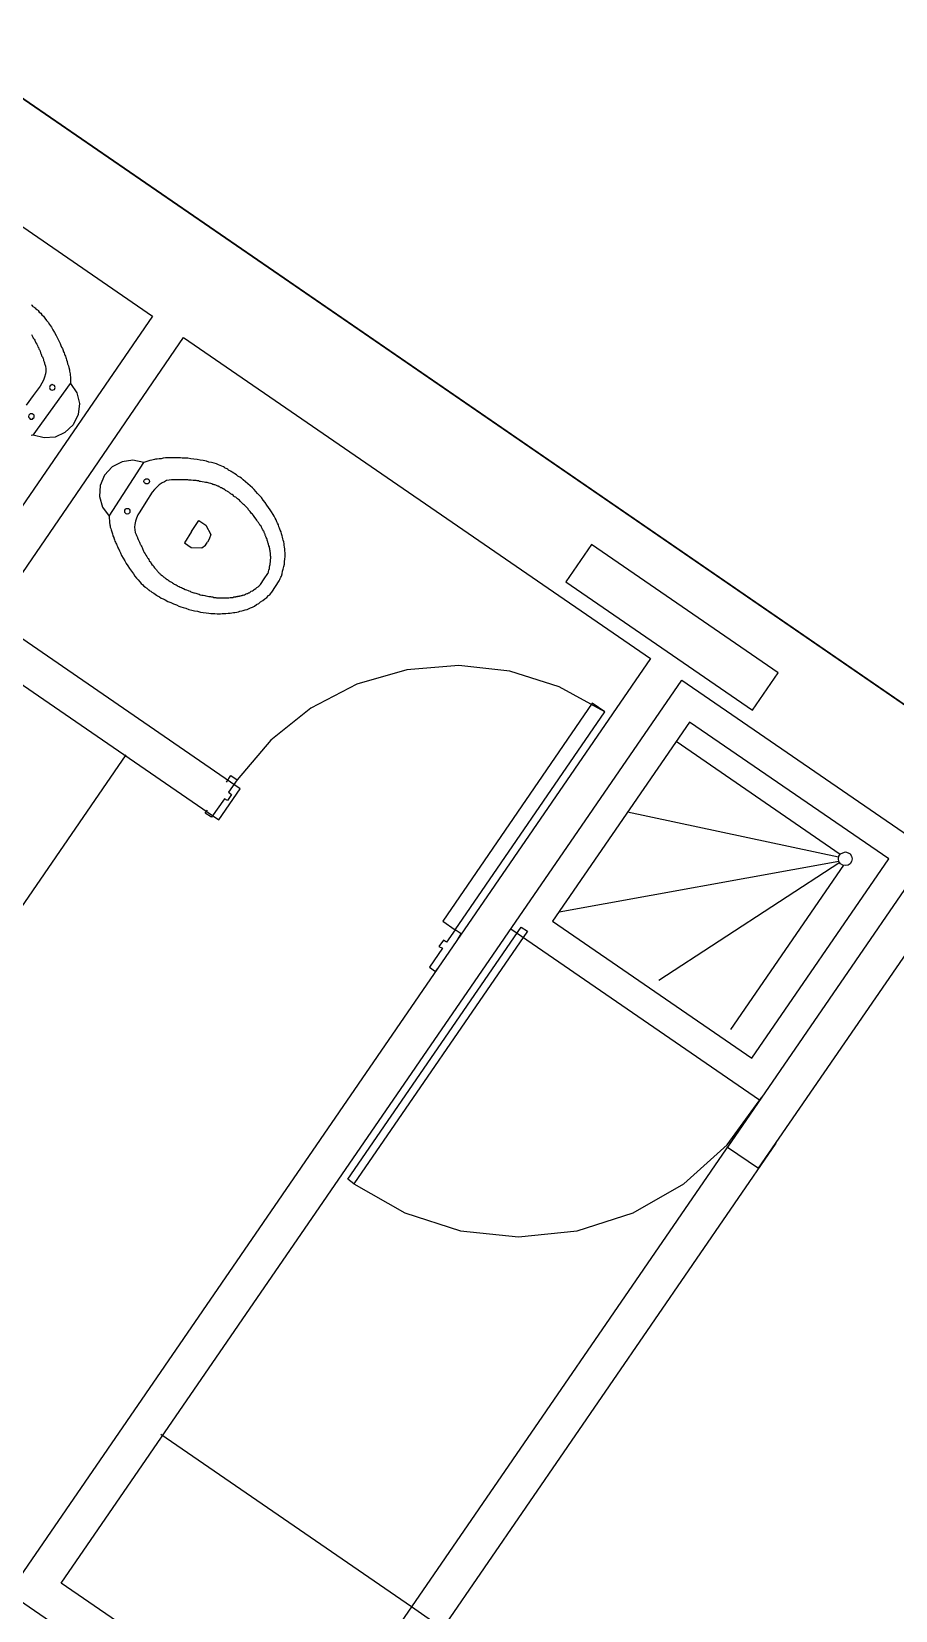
# Model space of a CAD drawing. Header units: metres. Extents: x 2 to 323, y -2 to 254.
# Drawn here: x 105.739 to 108.026, y 178.673 to 182.853 of the extents above; entities that cross this region are included whole.
import ezdxf

# ---------------------------------------------------------------- set-up
doc = ezdxf.new("R2010")
doc.units = ezdxf.units.M
doc.layers.add('REFERENCIA', color=7, linetype='Continuous')

msp = doc.modelspace()

# ---------------------------------------------------------------- linework, layer by layer
at = {"layer": 'REFERENCIA'}
for p, q in [((105.744, 181.784), (105.843, 181.921)), ((105.945, 181.57), (106.037, 181.712)), ((106.163, 181.529), (106.182, 181.558)), ((106.163, 181.529), (106.144, 181.499)), ((107.88, 180.674), (107.446, 180.973)), ((107.88, 180.674), (107.446, 180.973)), ((107.88, 180.674), (107.446, 180.973)), ((105.989, 180.938), (105.251, 179.864)), ((107.876, 180.667), (107.317, 180.786)), ((107.876, 180.667), (107.317, 180.786)), ((107.876, 180.667), (107.317, 180.786)), ((107.877, 180.656), (107.136, 180.522)), ((107.877, 180.656), (107.136, 180.522)), ((107.877, 180.656), (107.136, 180.522)), ((107.879, 180.653), (107.4, 180.341)), ((107.879, 180.653), (107.4, 180.341)), ((107.879, 180.653), (107.4, 180.341)), ((107.889, 180.646), (107.59, 180.211)), ((107.889, 180.646), (107.59, 180.211)), ((107.889, 180.646), (107.59, 180.211)), ((107.667, 180.024), (107.008, 180.477)), ((107.667, 180.024), (107.008, 180.477)), ((107.667, 180.024), (107.008, 180.477)), ((107.627, 179.966), (106.745, 178.683)), ((107.627, 179.966), (106.745, 178.683)), ((107.627, 179.966), (106.745, 178.683)), ((107.71, 179.91), (106.827, 178.626)), ((107.71, 179.91), (106.827, 178.626)), ((107.71, 179.91), (106.827, 178.626)), ((106.745, 178.683), (106.082, 179.139)), ((106.745, 178.683), (106.082, 179.139)), ((106.745, 178.683), (106.082, 179.139))]:
    msp.add_line(p, q, dxfattribs=at)
for points in [[(92.522, 191.745), (110.273, 179.543), (106.958, 174.72), (89.207, 186.923), (92.522, 191.745)], [(92.522, 191.745), (110.273, 179.543), (106.958, 174.72), (89.207, 186.923), (92.522, 191.745)], [(105.787, 181.91), (105.788, 181.908), (105.789, 181.905), (105.791, 181.904), (105.794, 181.903), (105.797, 181.904), (105.8, 181.905), (105.801, 181.908), (105.802, 181.91), (105.801, 181.913), (105.8, 181.916), (105.797, 181.917), (105.794, 181.918), (105.791, 181.917), (105.789, 181.916), (105.788, 181.913), (105.787, 181.91)], [(105.731, 181.834), (105.732, 181.831), (105.734, 181.829), (105.736, 181.827), (105.739, 181.827), (105.742, 181.827), (105.744, 181.829), (105.746, 181.831), (105.746, 181.834), (105.746, 181.837), (105.744, 181.839), (105.742, 181.841), (105.739, 181.841), (105.736, 181.841), (105.734, 181.839), (105.732, 181.837), (105.731, 181.834)], [(106.021, 181.511), (106.022, 181.508), (106.023, 181.506), (106.024, 181.503), (106.025, 181.501), (106.025, 181.501), (106.025, 181.501), (106.025, 181.501), (106.025, 181.501), (106.025, 181.5), (106.025, 181.5), (106.025, 181.5), (106.025, 181.5), (106.026, 181.499), (106.026, 181.499), (106.026, 181.498), (106.026, 181.498), (106.027, 181.497), (106.027, 181.496), (106.027, 181.496), (106.028, 181.495), (106.029, 181.493), (106.03, 181.491), (106.031, 181.489), (106.032, 181.487), (106.033, 181.484), (106.034, 181.482), (106.035, 181.48), (106.036, 181.477), (106.038, 181.474), (106.04, 181.47), (106.042, 181.467), (106.045, 181.463), (106.046, 181.46), (106.048, 181.458), (106.05, 181.455), (106.051, 181.452), (106.054, 181.449), (106.056, 181.445), (106.058, 181.442), (106.061, 181.439), (106.063, 181.436), (106.065, 181.433), (106.067, 181.431), (106.07, 181.428), (106.071, 181.426), (106.072, 181.425), (106.074, 181.423), (106.075, 181.422), (106.076, 181.42), (106.078, 181.419), (106.079, 181.417), (106.081, 181.416), (106.082, 181.415), (106.083, 181.414), (106.084, 181.414), (106.084, 181.413), (106.086, 181.412), (106.087, 181.411), (106.088, 181.41), (106.089, 181.409), (106.09, 181.408), (106.091, 181.408), (106.091, 181.408), (106.092, 181.407), (106.092, 181.407), (106.093, 181.406), (106.093, 181.406), (106.094, 181.405), (106.094, 181.405), (106.094, 181.405), (106.094, 181.405), (106.095, 181.405), (106.095, 181.405), (106.095, 181.405), (106.095, 181.405), (106.096, 181.404), (106.096, 181.404), (106.097, 181.403), (106.098, 181.402), (106.099, 181.402), (106.1, 181.401), (106.102, 181.4), (106.103, 181.399), (106.104, 181.399), (106.106, 181.397), (106.108, 181.396), (106.11, 181.395), (106.112, 181.394), (106.113, 181.393), (106.115, 181.392), (106.116, 181.391), (106.117, 181.39), (106.12, 181.389), (106.122, 181.388), (106.125, 181.386), (106.127, 181.385), (106.13, 181.384), (106.133, 181.382), (106.136, 181.381), (106.139, 181.379), (106.142, 181.378), (106.146, 181.376), (106.15, 181.375), (106.154, 181.373), (106.156, 181.372), (106.159, 181.371), (106.161, 181.37), (106.164, 181.369), (106.166, 181.368), (106.169, 181.367), (106.171, 181.367), (106.174, 181.366), (106.177, 181.365), (106.18, 181.364), (106.183, 181.363), (106.186, 181.362), (106.19, 181.361), (106.194, 181.361), (106.198, 181.36), (106.201, 181.359), (106.205, 181.358), (106.209, 181.357), (106.213, 181.357), (106.216, 181.356), (106.219, 181.356), (106.222, 181.355), (106.224, 181.355), (106.227, 181.355), (106.229, 181.354), (106.232, 181.354), (106.234, 181.354), (106.236, 181.354), (106.238, 181.354), (106.24, 181.354), (106.241, 181.354), (106.243, 181.354), (106.245, 181.354), (106.247, 181.354), (106.248, 181.354), (106.25, 181.354), (106.252, 181.354), (106.254, 181.354), (106.256, 181.354), (106.258, 181.354), (106.26, 181.354), (106.262, 181.354), (106.265, 181.355), (106.267, 181.355), (106.269, 181.355), (106.271, 181.355), (106.273, 181.355), (106.275, 181.356), (106.277, 181.356), (106.278, 181.356), (106.28, 181.356), (106.281, 181.357), (106.283, 181.357), (106.285, 181.357), (106.286, 181.358), (106.288, 181.358), (106.29, 181.358), (106.291, 181.359), (106.293, 181.359), (106.295, 181.36), (106.297, 181.36), (106.298, 181.361), (106.3, 181.361), (106.302, 181.362), (106.303, 181.362), (106.304, 181.362), (106.306, 181.363), (106.307, 181.363), (106.308, 181.364), (106.31, 181.365), (106.312, 181.365), (106.313, 181.366), (106.314, 181.367), (106.316, 181.367), (106.317, 181.368), (106.318, 181.369), (106.321, 181.371), (106.324, 181.372), (106.327, 181.374), (106.329, 181.376), (106.333, 181.378), (106.336, 181.381), (106.339, 181.383), (106.343, 181.386), (106.344, 181.386), (106.344, 181.387), (106.345, 181.388), (106.346, 181.389), (106.355, 181.404), (106.365, 181.418), (106.366, 181.419), (106.366, 181.42), (106.367, 181.422), (106.367, 181.423), (106.368, 181.427), (106.369, 181.431), (106.369, 181.435), (106.37, 181.439), (106.371, 181.442), (106.371, 181.445), (106.372, 181.449), (106.372, 181.452), (106.372, 181.453), (106.372, 181.455), (106.372, 181.456), (106.373, 181.458), (106.373, 181.459), (106.373, 181.461), (106.373, 181.463), (106.372, 181.464), (106.372, 181.466), (106.372, 181.467), (106.372, 181.468), (106.372, 181.469), (106.372, 181.471), (106.372, 181.473), (106.371, 181.475), (106.371, 181.477), (106.371, 181.479), (106.37, 181.48), (106.37, 181.482), (106.37, 181.484), (106.369, 181.485), (106.369, 181.487), (106.369, 181.489), (106.368, 181.491), (106.368, 181.492), (106.367, 181.494), (106.367, 181.495), (106.367, 181.496), (106.366, 181.498), (106.365, 181.5), (106.365, 181.502), (106.364, 181.504), (106.363, 181.506), (106.363, 181.509), (106.362, 181.511), (106.361, 181.513), (106.36, 181.515), (106.36, 181.517), (106.359, 181.518), (106.358, 181.52), (106.358, 181.522), (106.357, 181.523), (106.356, 181.525), (106.355, 181.527), (106.355, 181.528), (106.354, 181.53), (106.353, 181.531), (106.353, 181.533), (106.351, 181.535), (106.35, 181.537), (106.349, 181.539), (106.348, 181.541), (106.347, 181.543), (106.345, 181.545), (106.344, 181.548), (106.342, 181.55), (106.34, 181.553), (106.338, 181.556), (106.336, 181.559), (106.334, 181.562), (106.331, 181.566), (106.329, 181.569), (106.327, 181.572), (106.324, 181.575), (106.322, 181.577), (106.32, 181.58), (106.318, 181.582), (106.316, 181.585), (106.314, 181.587), (106.313, 181.589), (106.311, 181.591), (106.309, 181.593), (106.307, 181.595), (106.305, 181.597), (106.303, 181.599), (106.301, 181.601), (106.298, 181.603), (106.295, 181.606), (106.293, 181.609), (106.29, 181.612), (106.287, 181.614), (106.285, 181.616), (106.282, 181.618), (106.28, 181.62), (106.277, 181.621), (106.275, 181.623), (106.273, 181.625), (106.271, 181.627), (106.27, 181.627), (106.268, 181.628), (106.267, 181.629), (106.266, 181.63), (106.264, 181.631), (106.262, 181.633), (106.26, 181.634), (106.258, 181.635), (106.257, 181.636), (106.255, 181.637), (106.254, 181.638), (106.253, 181.638), (106.252, 181.639), (106.251, 181.64), (106.25, 181.64), (106.249, 181.641), (106.249, 181.641), (106.249, 181.641), (106.248, 181.641), (106.248, 181.641), (106.248, 181.641), (106.248, 181.642), (106.248, 181.642), (106.248, 181.642), (106.247, 181.642), (106.246, 181.642), (106.246, 181.643), (106.245, 181.643), (106.245, 181.643), (106.244, 181.644), (106.243, 181.644), (106.243, 181.645), (106.241, 181.645), (106.24, 181.646), (106.238, 181.647), (106.237, 181.647), (106.236, 181.648), (106.235, 181.648), (106.234, 181.649), (106.233, 181.649), (106.231, 181.65), (106.229, 181.651), (106.227, 181.652), (106.225, 181.653), (106.223, 181.653), (106.221, 181.654), (106.219, 181.654), (106.217, 181.655), (106.214, 181.656), (106.21, 181.657), (106.207, 181.658), (106.204, 181.659), (106.2, 181.659), (106.196, 181.66), (106.191, 181.661), (106.187, 181.662), (106.184, 181.662), (106.181, 181.663), (106.178, 181.663), (106.175, 181.664), (106.171, 181.664), (106.167, 181.664), (106.162, 181.665), (106.158, 181.665), (106.156, 181.665), (106.153, 181.666), (106.151, 181.666), (106.148, 181.666), (106.146, 181.666), (106.143, 181.666), (106.141, 181.666), (106.138, 181.666), (106.138, 181.666), (106.137, 181.666), (106.137, 181.666), (106.136, 181.666), (106.135, 181.666), (106.135, 181.666), (106.134, 181.666), (106.134, 181.666), (106.133, 181.666), (106.133, 181.666), (106.133, 181.666), (106.133, 181.666), (106.133, 181.666), (106.133, 181.666), (106.132, 181.666), (106.132, 181.666), (106.13, 181.666), (106.127, 181.666), (106.124, 181.666), (106.122, 181.666), (106.121, 181.666), (106.12, 181.666), (106.12, 181.666), (106.119, 181.666), (106.117, 181.666), (106.115, 181.666), (106.113, 181.666), (106.11, 181.666), (106.104, 181.665), (106.097, 181.664), (106.091, 181.661), (106.085, 181.658), (106.077, 181.653), (106.071, 181.647), (106.065, 181.64), (106.059, 181.633), (106.042, 181.607), (106.026, 181.581), (106.021, 181.573), (106.017, 181.565), (106.015, 181.557), (106.013, 181.548), (106.012, 181.541), (106.013, 181.534), (106.014, 181.527), (106.016, 181.521), (106.017, 181.519), (106.018, 181.517), (106.019, 181.515), (106.02, 181.513), (106.02, 181.512), (106.02, 181.512), (106.02, 181.511), (106.021, 181.511)], [(106.052, 181.662), (106.051, 181.659), (106.05, 181.657), (106.047, 181.655), (106.044, 181.655), (106.042, 181.655), (106.039, 181.657), (106.038, 181.659), (106.037, 181.662), (106.038, 181.665), (106.039, 181.667), (106.042, 181.669), (106.044, 181.669), (106.047, 181.669), (106.05, 181.667), (106.051, 181.665), (106.052, 181.662)], [(106, 181.583), (106, 181.58), (105.998, 181.578), (105.996, 181.576), (105.993, 181.575), (105.99, 181.576), (105.988, 181.578), (105.986, 181.58), (105.986, 181.583), (105.986, 181.586), (105.988, 181.588), (105.99, 181.59), (105.993, 181.59), (105.996, 181.59), (105.998, 181.588), (106, 181.586), (106, 181.583)], [(107.648, 181.056), (107.716, 181.155), (107.222, 181.495), (107.154, 181.396), (107.648, 181.056)], [(107.648, 181.056), (107.716, 181.155), (107.222, 181.495), (107.154, 181.396), (107.648, 181.056)], [(106.861, 180.475), (107.257, 181.052), (107.224, 181.075), (106.828, 180.498), (106.861, 180.475)], [(106.861, 180.475), (107.257, 181.052), (107.224, 181.075), (106.828, 180.498), (106.861, 180.475)], [(106.861, 180.475), (107.257, 181.052), (107.224, 181.075), (106.828, 180.498), (106.861, 180.475)], [(108.009, 180.663), (107.481, 181.025), (107.119, 180.498), (107.646, 180.135), (108.009, 180.663)], [(108.009, 180.663), (107.481, 181.025), (107.119, 180.498), (107.646, 180.135), (108.009, 180.663)], [(108.009, 180.663), (107.481, 181.025), (107.119, 180.498), (107.646, 180.135), (108.009, 180.663)], [(107.912, 180.663), (107.91, 180.656), (107.907, 180.65), (107.901, 180.646), (107.894, 180.645), (107.887, 180.646), (107.881, 180.65), (107.877, 180.656), (107.876, 180.663), (107.877, 180.67), (107.881, 180.676), (107.887, 180.679), (107.894, 180.681), (107.901, 180.679), (107.907, 180.676), (107.91, 180.67), (107.912, 180.663)], [(107.912, 180.663), (107.91, 180.656), (107.907, 180.65), (107.901, 180.646), (107.894, 180.645), (107.887, 180.646), (107.881, 180.65), (107.877, 180.656), (107.876, 180.663), (107.877, 180.67), (107.881, 180.676), (107.887, 180.679), (107.894, 180.681), (107.901, 180.679), (107.907, 180.676), (107.91, 180.67), (107.912, 180.663)], [(107.912, 180.663), (107.91, 180.656), (107.907, 180.65), (107.901, 180.646), (107.894, 180.645), (107.887, 180.646), (107.881, 180.65), (107.877, 180.656), (107.876, 180.663), (107.877, 180.67), (107.881, 180.676), (107.887, 180.679), (107.894, 180.681), (107.901, 180.679), (107.907, 180.676), (107.91, 180.67), (107.912, 180.663)], [(106.577, 179.815), (107.036, 180.482), (107.052, 180.471), (106.593, 179.803), (106.577, 179.815)], [(106.577, 179.815), (107.036, 180.482), (107.052, 180.471), (106.593, 179.803), (106.577, 179.815)], [(106.577, 179.815), (107.036, 180.482), (107.052, 180.471), (106.593, 179.803), (106.577, 179.815)]]:
    msp.add_lwpolyline(points, close=True, dxfattribs=at)
for points in [[(107.713, 176.031), (107.812, 175.963), (110.273, 179.543), (94.851, 190.145), (94.681, 189.898), (99.953, 186.274)], [(107.713, 176.031), (107.812, 175.963), (110.273, 179.543), (94.851, 190.145), (94.681, 189.898), (99.953, 186.274)], [(107.713, 176.031), (107.812, 175.963), (110.273, 179.543), (94.851, 190.145), (94.681, 189.898), (99.953, 186.274)], [(104.989, 182.836), (106.06, 182.099), (105.284, 180.97), (104.213, 181.707), (104.238, 181.744), (104.155, 181.8), (102.701, 179.685), (102.784, 179.628), (104.156, 181.625), (105.227, 180.888), (104.417, 179.709), (104.12, 179.913), (104.063, 179.831), (104.978, 179.202), (105.035, 179.284), (104.499, 179.652), (105.576, 181.219), (106.235, 180.766), (106.292, 180.848), (105.633, 181.301)], [(104.989, 182.836), (106.06, 182.099), (105.284, 180.97), (104.213, 181.707), (104.238, 181.744), (104.155, 181.8), (102.701, 179.685), (102.784, 179.628), (104.156, 181.625), (105.227, 180.888), (104.417, 179.709), (104.12, 179.913), (104.063, 179.831), (104.978, 179.202), (105.035, 179.284), (104.499, 179.652), (105.576, 181.219), (106.235, 180.766), (106.292, 180.848), (105.633, 181.301)], [(104.989, 182.836), (106.06, 182.099), (105.284, 180.97), (104.213, 181.707), (104.238, 181.744), (104.155, 181.8), (102.701, 179.685), (102.784, 179.628), (104.156, 181.625), (105.227, 180.888), (104.417, 179.709), (104.12, 179.913), (104.063, 179.831), (104.978, 179.202), (105.035, 179.284), (104.499, 179.652), (105.576, 181.219), (106.235, 180.766), (106.292, 180.848), (105.633, 181.301)], [(105.739, 182.129), (105.74, 182.128), (105.742, 182.126), (105.743, 182.125), (105.745, 182.124), (105.746, 182.123), (105.747, 182.122), (105.748, 182.121), (105.749, 182.121), (105.751, 182.119), (105.753, 182.117), (105.755, 182.116), (105.757, 182.114), (105.76, 182.11), (105.764, 182.107), (105.767, 182.103), (105.771, 182.099), (105.775, 182.094), (105.779, 182.088), (105.783, 182.083), (105.787, 182.077), (105.792, 182.07), (105.796, 182.063), (105.8, 182.056), (105.805, 182.048), (105.808, 182.041), (105.812, 182.034), (105.815, 182.027), (105.818, 182.019), (105.819, 182.017), (105.821, 182.014), (105.822, 182.011), (105.823, 182.008), (105.823, 182.007), (105.824, 182.006), (105.824, 182.005), (105.824, 182.005), (105.826, 182.002), (105.827, 181.999), (105.828, 181.996), (105.829, 181.993), (105.83, 181.99), (105.831, 181.987), (105.832, 181.984), (105.833, 181.981), (105.833, 181.981), (105.834, 181.98), (105.834, 181.979), (105.834, 181.979), (105.835, 181.973), (105.837, 181.968), (105.838, 181.963), (105.84, 181.957), (105.84, 181.954), (105.841, 181.95), (105.842, 181.947), (105.842, 181.943), (105.843, 181.938), (105.843, 181.932), (105.843, 181.927), (105.843, 181.921)], [(105.633, 181.301), (106.142, 182.043), (107.378, 181.193), (105.679, 178.72), (106.503, 178.154), (106.827, 178.626), (106.745, 178.683)], [(105.633, 181.301), (106.142, 182.043), (107.378, 181.193), (105.679, 178.72), (106.503, 178.154), (106.827, 178.626), (106.745, 178.683)], [(105.633, 181.301), (106.142, 182.043), (107.378, 181.193), (105.679, 178.72), (106.503, 178.154), (106.827, 178.626), (106.745, 178.683)], [(105.739, 182.051), (105.741, 182.047), (105.743, 182.044), (105.744, 182.041), (105.746, 182.038), (105.748, 182.036), (105.749, 182.033), (105.751, 182.029), (105.753, 182.025), (105.755, 182.022), (105.756, 182.018), (105.758, 182.016), (105.759, 182.013), (105.76, 182.011), (105.761, 182.009), (105.762, 182.006), (105.763, 182.004), (105.763, 182.002), (105.764, 182), (105.765, 181.999), (105.765, 181.998), (105.765, 181.998), (105.765, 181.997), (105.766, 181.997), (105.766, 181.996), (105.766, 181.996), (105.766, 181.995), (105.766, 181.995), (105.766, 181.995), (105.766, 181.995), (105.766, 181.994), (105.767, 181.994), (105.767, 181.994), (105.767, 181.994), (105.766, 181.994), (105.768, 181.992), (105.769, 181.989), (105.77, 181.987), (105.771, 181.984), (105.771, 181.983), (105.771, 181.983), (105.771, 181.982), (105.771, 181.982), (105.772, 181.98), (105.773, 181.978), (105.774, 181.976), (105.774, 181.974), (105.776, 181.967), (105.777, 181.96), (105.777, 181.953), (105.776, 181.947), (105.774, 181.938), (105.771, 181.93), (105.767, 181.922), (105.762, 181.914), (105.744, 181.889), (105.725, 181.864)], [(105.843, 181.921), (105.859, 181.896), (105.866, 181.868), (105.863, 181.839), (105.85, 181.812), (105.828, 181.791), (105.802, 181.779), (105.773, 181.777), (105.744, 181.784)], [(105.744, 181.784), (105.738, 181.783)], [(106.037, 181.712), (106.008, 181.718), (105.979, 181.714), (105.953, 181.7), (105.933, 181.678), (105.921, 181.651), (105.919, 181.622), (105.927, 181.594), (105.945, 181.57)], [(105.945, 181.57), (105.945, 181.564), (105.946, 181.558), (105.946, 181.553), (105.947, 181.547), (105.948, 181.544), (105.948, 181.541), (105.949, 181.537), (105.95, 181.534), (105.952, 181.528), (105.954, 181.523), (105.955, 181.518), (105.957, 181.513), (105.957, 181.512), (105.957, 181.511), (105.958, 181.511), (105.958, 181.51), (105.959, 181.507), (105.96, 181.504), (105.962, 181.501), (105.963, 181.498), (105.964, 181.496), (105.965, 181.493), (105.967, 181.49), (105.968, 181.487), (105.968, 181.486), (105.969, 181.486), (105.969, 181.485), (105.969, 181.484), (105.971, 181.481), (105.972, 181.478), (105.973, 181.476), (105.975, 181.473), (105.978, 181.466), (105.982, 181.459), (105.986, 181.452), (105.99, 181.445), (105.994, 181.438), (105.999, 181.431), (106.004, 181.424), (106.009, 181.417), (106.013, 181.411), (106.017, 181.406), (106.022, 181.401), (106.026, 181.396), (106.03, 181.392), (106.034, 181.388), (106.037, 181.385), (106.041, 181.382), (106.043, 181.38), (106.045, 181.379), (106.047, 181.377), (106.049, 181.375), (106.05, 181.375), (106.051, 181.374), (106.052, 181.373), (106.053, 181.372), (106.055, 181.371), (106.057, 181.37), (106.058, 181.369), (106.06, 181.368), (106.063, 181.366), (106.067, 181.363), (106.07, 181.361), (106.073, 181.359), (106.078, 181.356), (106.083, 181.353), (106.088, 181.351), (106.093, 181.348), (106.1, 181.344), (106.108, 181.341), (106.115, 181.338), (106.123, 181.335), (106.129, 181.332), (106.135, 181.33), (106.141, 181.328), (106.148, 181.326), (106.156, 181.323), (106.164, 181.321), (106.171, 181.319), (106.179, 181.318), (106.187, 181.316), (106.194, 181.315), (106.202, 181.314), (106.209, 181.313), (106.214, 181.312), (106.22, 181.312), (106.225, 181.312), (106.231, 181.311), (106.235, 181.311), (106.24, 181.311), (106.244, 181.312), (106.249, 181.312), (106.254, 181.312), (106.26, 181.313), (106.265, 181.313), (106.27, 181.314), (106.274, 181.315), (106.278, 181.315), (106.283, 181.316), (106.287, 181.317), (106.291, 181.318), (106.296, 181.319), (106.3, 181.32), (106.305, 181.322), (106.31, 181.323), (106.314, 181.325), (106.319, 181.327), (106.324, 181.329), (106.33, 181.332), (106.335, 181.336), (106.341, 181.339), (106.346, 181.343), (106.352, 181.347), (106.357, 181.351), (106.362, 181.355), (106.367, 181.36), (106.37, 181.362), (106.372, 181.364), (106.374, 181.367), (106.376, 181.369), (106.385, 181.384), (106.395, 181.399), (106.397, 181.402), (106.398, 181.405), (106.399, 181.408), (106.401, 181.411), (106.403, 181.417), (106.404, 181.424), (106.406, 181.43), (106.407, 181.437), (106.409, 181.443), (106.409, 181.45), (106.41, 181.456), (106.411, 181.463), (106.411, 181.468), (106.411, 181.473), (106.41, 181.478), (106.41, 181.483), (106.409, 181.488), (106.408, 181.493), (106.408, 181.497), (106.407, 181.502), (106.406, 181.506), (106.405, 181.51), (106.404, 181.514), (106.403, 181.518), (106.401, 181.523), (106.4, 181.528), (106.398, 181.533), (106.396, 181.538), (106.394, 181.542), (106.393, 181.547), (106.391, 181.551), (106.389, 181.555), (106.387, 181.56), (106.384, 181.565), (106.382, 181.57), (106.379, 181.574), (106.375, 181.581), (106.371, 181.587), (106.367, 181.593), (106.362, 181.599), (106.358, 181.606), (106.353, 181.612), (106.348, 181.619), (106.342, 181.625), (106.338, 181.63), (106.333, 181.635), (106.329, 181.64), (106.324, 181.645), (106.318, 181.65), (106.312, 181.655), (106.306, 181.661), (106.3, 181.666), (106.295, 181.67), (106.291, 181.673), (106.286, 181.676), (106.282, 181.679), (106.278, 181.682), (106.275, 181.684), (106.271, 181.686), (106.268, 181.688), (106.266, 181.689), (106.265, 181.69), (106.263, 181.691), (106.261, 181.692), (106.26, 181.693), (106.259, 181.694), (106.258, 181.694), (106.257, 181.695), (106.255, 181.696), (106.252, 181.697), (106.25, 181.699), (106.248, 181.7), (106.243, 181.702), (106.239, 181.704), (106.234, 181.706), (106.229, 181.708), (106.223, 181.71), (106.216, 181.712), (106.209, 181.713), (106.203, 181.715), (106.194, 181.717), (106.186, 181.718), (106.178, 181.72), (106.169, 181.721), (106.161, 181.722), (106.153, 181.723), (106.146, 181.723), (106.138, 181.723), (106.134, 181.724), (106.131, 181.724), (106.128, 181.724), (106.125, 181.724), (106.124, 181.724), (106.123, 181.724), (106.122, 181.724), (106.121, 181.724), (106.118, 181.724), (106.115, 181.724), (106.112, 181.724), (106.109, 181.724), (106.106, 181.724), (106.103, 181.724), (106.1, 181.724), (106.096, 181.724), (106.096, 181.724), (106.095, 181.724), (106.094, 181.724), (106.094, 181.724), (106.088, 181.723), (106.083, 181.722), (106.077, 181.722), (106.072, 181.721), (106.068, 181.721), (106.065, 181.72), (106.061, 181.719), (106.058, 181.718), (106.053, 181.717), (106.047, 181.715), (106.042, 181.714), (106.037, 181.712)], [(106.182, 181.558), (106.201, 181.546), (106.214, 181.521), (106.21, 181.509), (106.205, 181.501)], [(106.144, 181.499), (106.162, 181.487), (106.19, 181.486), (106.2, 181.493), (106.205, 181.501)], [(107.257, 181.052), (107.136, 181.118), (107.006, 181.16), (106.871, 181.175), (106.733, 181.163), (106.601, 181.125), (106.479, 181.062), (106.373, 180.977), (106.284, 180.872)], [(107.257, 181.052), (107.136, 181.118), (107.006, 181.16), (106.871, 181.175), (106.733, 181.163), (106.601, 181.125), (106.479, 181.062), (106.373, 180.977), (106.284, 180.872)], [(107.257, 181.052), (107.136, 181.118), (107.006, 181.16), (106.871, 181.175), (106.733, 181.163), (106.601, 181.125), (106.479, 181.062), (106.373, 180.977), (106.284, 180.872)], [(106.745, 178.683), (106.477, 178.293), (105.818, 178.746), (107.461, 181.136), (108.12, 180.683), (107.582, 179.9), (107.664, 179.844)], [(106.745, 178.683), (106.477, 178.293), (105.818, 178.746), (107.461, 181.136), (108.12, 180.683), (107.582, 179.9), (107.664, 179.844)], [(106.745, 178.683), (106.477, 178.293), (105.818, 178.746), (107.461, 181.136), (108.12, 180.683), (107.582, 179.9), (107.664, 179.844)], [(106.256, 180.866), (106.267, 180.883), (106.284, 180.872), (106.261, 180.839), (106.269, 180.833), (106.258, 180.817), (106.25, 180.822), (106.216, 180.773), (106.199, 180.784), (106.205, 180.792)], [(106.256, 180.866), (106.267, 180.883), (106.284, 180.872), (106.261, 180.839), (106.269, 180.833), (106.258, 180.817), (106.25, 180.822), (106.216, 180.773), (106.199, 180.784), (106.205, 180.792)], [(106.256, 180.866), (106.267, 180.883), (106.284, 180.872), (106.261, 180.839), (106.269, 180.833), (106.258, 180.817), (106.25, 180.822), (106.216, 180.773), (106.199, 180.784), (106.205, 180.792)], [(107.664, 179.844), (108.203, 180.627), (109.884, 179.471), (107.679, 176.263)], [(107.664, 179.844), (108.203, 180.627), (109.884, 179.471), (107.679, 176.263)], [(107.664, 179.844), (108.203, 180.627), (109.884, 179.471), (107.679, 176.263)], [(106.866, 180.447), (106.877, 180.464), (106.861, 180.475), (106.838, 180.442), (106.83, 180.448), (106.818, 180.431), (106.827, 180.426), (106.793, 180.376), (106.809, 180.365), (106.815, 180.373)], [(106.866, 180.447), (106.877, 180.464), (106.861, 180.475), (106.838, 180.442), (106.83, 180.448), (106.818, 180.431), (106.827, 180.426), (106.793, 180.376), (106.809, 180.365), (106.815, 180.373)], [(106.866, 180.447), (106.877, 180.464), (106.861, 180.475), (106.838, 180.442), (106.83, 180.448), (106.818, 180.431), (106.827, 180.426), (106.793, 180.376), (106.809, 180.365), (106.815, 180.373)], [(106.593, 179.803), (106.728, 179.726), (106.875, 179.678), (107.029, 179.662), (107.184, 179.678), (107.332, 179.726), (107.466, 179.803), (107.581, 179.906), (107.673, 180.032)], [(106.593, 179.803), (106.728, 179.726), (106.875, 179.678), (107.029, 179.662), (107.184, 179.678), (107.332, 179.726), (107.466, 179.803), (107.581, 179.906), (107.673, 180.032)], [(106.593, 179.803), (106.728, 179.726), (106.875, 179.678), (107.029, 179.662), (107.184, 179.678), (107.332, 179.726), (107.466, 179.803), (107.581, 179.906), (107.673, 180.032)]]:
    msp.add_lwpolyline(points, dxfattribs=at)

doc.saveas('drawing.dxf')
